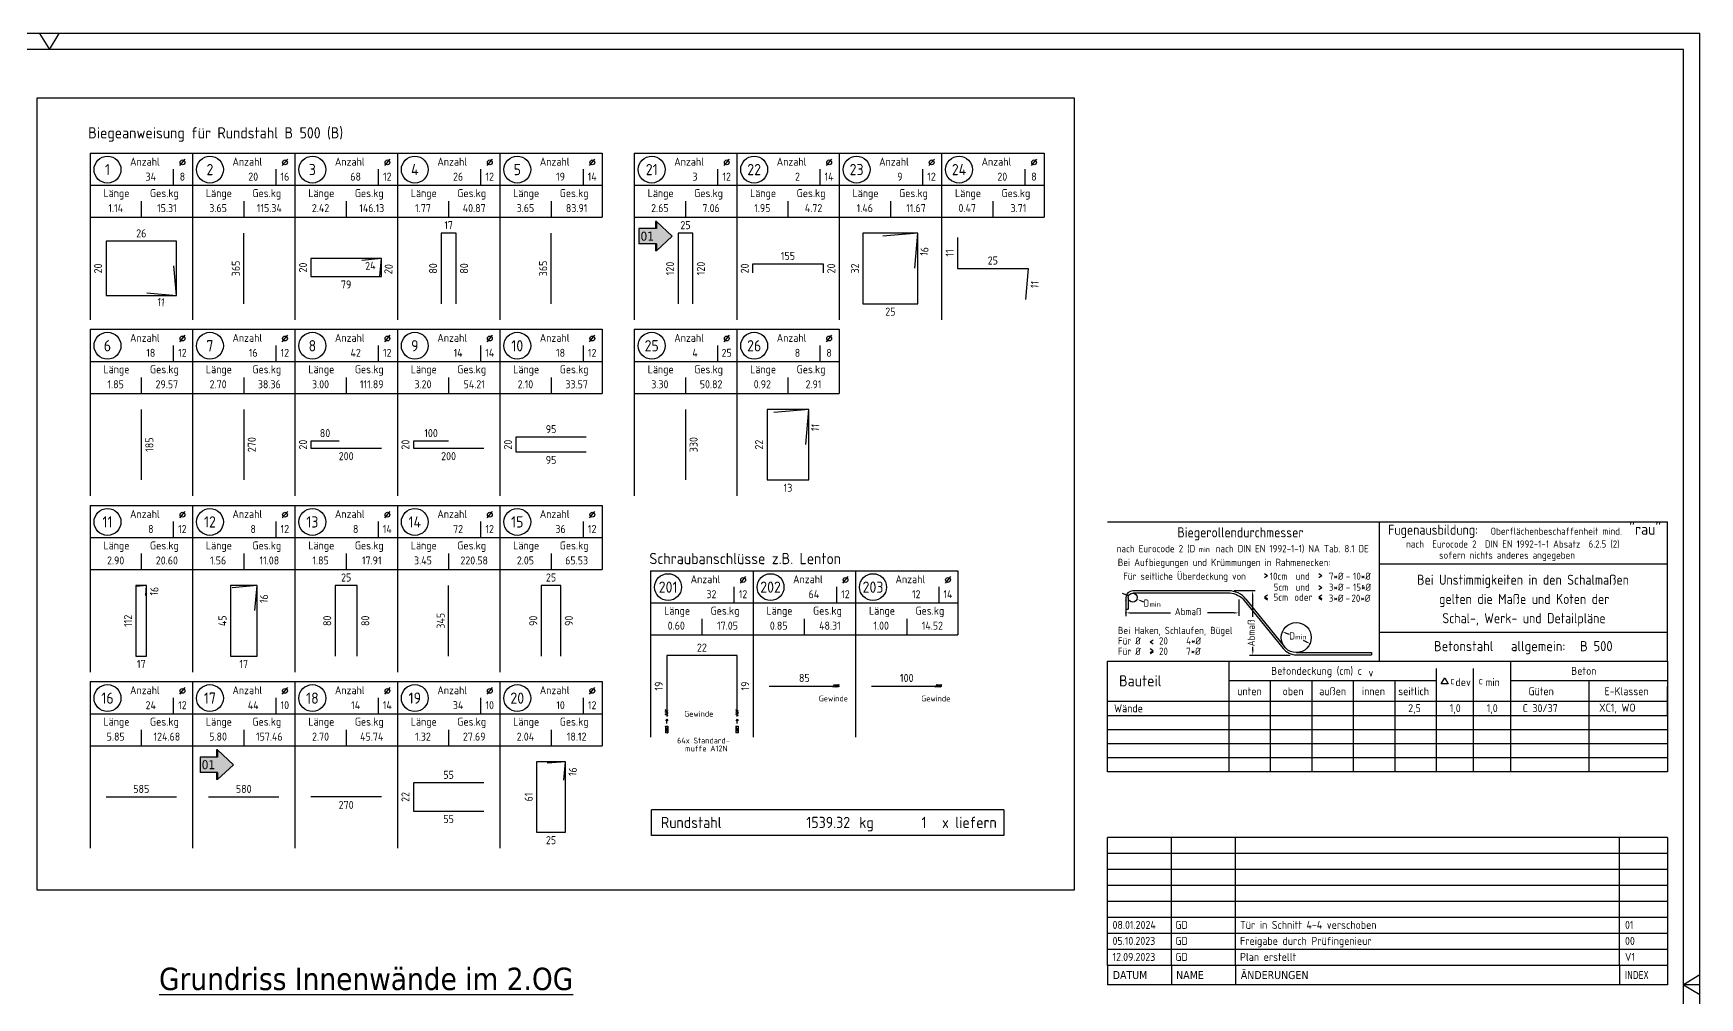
# Model space of a CAD drawing. Extents: x -6.5 to 37.8, y -21.5 to 0.
# Drawn here: x 12.76 to 25.77, y -14.14 to -6.61 of the extents above; entities that cross this region are included whole.
import ezdxf
from ezdxf.enums import TextEntityAlignment as Align

# ---------------------------------------------------------------- set-up
doc = ezdxf.new("R2010")
doc.units = 0
doc.header["$LTSCALE"] = 0.25
doc.linetypes.add('AUSGEZOGEN', pattern=[1000.01, 1000, 0.01])
for name, color, linetype in [('BET-ANS', 7, 'Continuous'), ('grau_hell', 7, 'Continuous'), ('INDEX', 7, 'Continuous'), ('OBJEKT', 7, 'Continuous'), ('RAHMEN', 7, 'Continuous'), ('RND', 7, 'Continuous'), ('RND_BILD', 7, 'Continuous'), ('STAHL', 7, 'Continuous'), ('STEMPEL', 7, 'Continuous'), ('TEXT', 7, 'Continuous')]:
    doc.layers.add(name, color=color, linetype=linetype)
doc.styles.add('helv', font='tahoma.ttf')
doc.styles.add('txt', font='isocp.shx')

# ---------------------------------------------------------------- blocks, each defined once
blk = doc.blocks.new('Plankopf-ER')
at = {"layer": 'RAHMEN', "color": 7, "linetype": 'Continuous'}
for p, q in [((-0.5, 4.6), (-18, 4.6)), ((-18, 4.1), (-18, 4.6)), ((-16, 4.1), (-16, 4.6)), ((-14, 4.1), (-14, 4.6)), ((-2, 4.1), (-2, 4.6)), ((-0.5, 4.6), (-0.5, 4.1)), ((-0.5, 4.1), (-18, 4.1)), ((-18, 3.6), (-18, 4.1)), ((-16, 3.6), (-16, 4.1)), ((-14, 3.6), (-14, 4.1)), ((-2, 3.6), (-2, 4.1)), ((-0.5, 4.1), (-0.5, 3.6)), ((-0.5, 3.6), (-18, 3.6)), ((-18, 3.1), (-18, 3.6)), ((-16, 3.1), (-16, 3.6)), ((-14, 3.1), (-14, 3.6)), ((-2, 3.1), (-2, 3.6)), ((-0.5, 3.6), (-0.5, 3.1)), ((-0.5, 3.1), (-18, 3.1)), ((-18, 2.6), (-18, 3.1)), ((-16, 2.6), (-16, 3.1)), ((-14, 2.6), (-14, 3.1)), ((-2, 2.6), (-2, 3.1)), ((-0.5, 3.1), (-0.5, 2.6)), ((-0.5, 2.6), (-18, 2.6)), ((-18, 2.1), (-18, 2.6)), ((-0.5, 2.1), (-18, 2.1)), ((-18, 1.6), (-18, 2.1)), ((-16, 2.1), (-16, 2.6)), ((-16, 1.6), (-16, 2.1)), ((-14, 2.1), (-14, 2.6)), ((-14, 1.6), (-14, 2.1)), ((-2, 2.1), (-2, 2.6)), ((-2, 1.6), (-2, 2.1)), ((-0.5, 2.6), (-0.5, 2.1)), ((-0.5, 2.1), (-0.5, 1.6)), ((-0.5, 1.6), (-18, 1.6)), ((-18, 1.1), (-18, 1.6)), ((-16, 1.1), (-16, 1.6)), ((-14, 1.1), (-14, 1.6)), ((-2, 1.1), (-2, 1.6)), ((-0.5, 1.6), (-0.5, 1.1)), ((-0.5, 1.1), (-18, 1.1)), ((-18, 0.6), (-18, 1.1)), ((-16, 0.6), (-16, 1.1)), ((-14, 0.6), (-14, 1.1)), ((-2, 0.6), (-2, 1.1)), ((-0.5, 1.1), (-0.5, 0.6)), ((-0.5, 0.6), (-18, 0.6)), ((-18, 0.6), (-18, 0)), ((-16, 0.6), (-16, 0)), ((-14, 0.6), (-14, 0)), ((-2, 0.6), (-2, 0)), ((-0.5, 0.6), (-0.5, 0)), ((-0.5, 0), (-18, 0))]:
    blk.add_line(p, q, dxfattribs=at)
at = {"layer": 'RAHMEN', "color": 7, "linetype": 'Continuous', "style": 'txt'}
for tag, p in [('INDEX-D8', (-17.841, 4.242)), ('INDEX-N8', (-15.876, 4.242)), ('INDEX-X8', (-13.857, 4.242)), ('INDEX8', (-1.833, 4.242)), ('INDEX-D7', (-17.841, 3.742)), ('INDEX-N7', (-15.876, 3.742)), ('INDEX-X7', (-13.857, 3.742)), ('INDEX7', (-1.833, 3.742)), ('INDEX-D6', (-17.841, 3.242)), ('INDEX-N6', (-15.876, 3.242)), ('INDEX-X6', (-13.857, 3.242)), ('INDEX6', (-1.833, 3.242)), ('INDEX-D5', (-17.841, 2.742)), ('INDEX-N5', (-15.876, 2.742)), ('INDEX-X5', (-13.857, 2.742)), ('INDEX5', (-1.833, 2.742)), ('INDEX-D4', (-17.841, 2.242)), ('INDEX-N4', (-15.876, 2.242)), ('INDEX-X4', (-13.857, 2.242)), ('INDEX4', (-1.833, 2.242)), ('INDEX-D3', (-17.841, 1.742)), ('INDEX-N3', (-15.876, 1.742)), ('INDEX-X3', (-13.857, 1.742)), ('INDEX3', (-1.833, 1.742)), ('INDEX-D2', (-17.841, 1.242)), ('INDEX-N2', (-15.876, 1.242)), ('INDEX-X2', (-13.857, 1.242)), ('INDEX2', (-1.833, 1.242)), ('INDEX-D1', (-17.841, 0.742)), ('INDEX-N1', (-15.876, 0.742)), ('INDEX-X1', (-13.857, 0.742)), ('INDEX1', (-1.833, 0.742))]:
    blk.add_attdef(tag, p, '', height=0.25, dxfattribs=at)
at = {"layer": 'STEMPEL', "color": 7, "linetype": 'Continuous', "style": 'helv'}
for s, p in [('DATUM', (-17.833, 0.176)), ('NAME', (-15.853, 0.176)), ('ÄNDERUNGEN', (-13.833, 0.176))]:
    blk.add_text(s, height=0.25, dxfattribs=at).set_placement(p)
at = {"layer": 'STEMPEL', "color": 7, "linetype": 'Continuous', "style": 'helv', "width": 0.8}
blk.add_text('INDEX', height=0.25, dxfattribs=at).set_placement((-1.833, 0.176))
blk = doc.blocks.new('Muffe%%C28')
at = {"layer": 'STAHL', "color": 102, "linetype": 'AUSGEZOGEN'}
for p, q in [((-0.01, 0.117), (-0.011, 0.116)), ((-0.011, 0.116), (-0.011, 0.017)), ((-0.011, 0.017), (-0.01, 0.016)), ((0.025, 0.117), (-0.01, 0.117)), ((-0.01, 0.016), (0.025, 0.016)), ((-0.007, 0.116), (-0.008, 0.117)), ((-0.007, 0.017), (-0.008, 0.016)), ((-0.007, 0.116), (-0.002, 0.072)), ((-0.007, 0.017), (-0.002, 0.061)), ((0.018, 0.07), (-0.003, 0.07)), ((-0.003, 0.063), (0.018, 0.063)), ((-0.002, 0.072), (-0.002, 0.066)), ((-0.002, 0.061), (-0.002, 0.066)), ((0.022, 0.116), (0.017, 0.072)), ((0.017, 0.072), (0.017, 0.066)), ((0.017, 0.061), (0.017, 0.066)), ((0.022, 0.017), (0.017, 0.061)), ((0.022, 0.116), (0.023, 0.117)), ((0.022, 0.017), (0.023, 0.016)), ((0.026, 0.116), (0.025, 0.117)), ((0.025, 0.016), (0.026, 0.017)), ((0.026, 0.116), (0.026, 0.017))]:
    blk.add_line(p, q, dxfattribs=at)
at = {"layer": 'TEXT', "color": 102, "linetype": 'AUSGEZOGEN'}
for p, q in [((-0.002, 0.074), (0.017, 0.074)), ((-0.002, 0.059), (0.017, 0.059))]:
    blk.add_line(p, q, dxfattribs=at)
blk = doc.blocks.new('RND_LIS2')
at = {"layer": 'RND', "color": 3, "linetype": 'Continuous'}
for p, q in [((0, 0), (0, -5.2)), ((0, 0), (3.2, 0)), ((3.2, 0), (3.2, -2)), ((2.6, -0.503), (2.6, -1)), ((0, -1), (3.2, -1)), ((1.6, -1.503), (1.6, -2)), ((0, -2), (3.2, -2))]:
    blk.add_line(p, q, dxfattribs=at)
at = {"layer": 'RND', "color": 7, "linetype": 'Continuous'}
blk.add_line((2.805, -0.39), (2.973, -0.186), dxfattribs=at)
at = {"layer": 'RND', "color": 1, "linetype": 'Continuous'}
blk.add_circle((0.545, -0.513), 0.42, dxfattribs=at)
at = {"layer": 'RND', "color": 7, "linetype": 'Continuous'}
blk.add_circle((2.889, -0.288), 0.075, dxfattribs=at)
at = {"layer": 'RND', "color": 7, "linetype": 'Continuous', "style": 'txt'}
for s, p in [('Anzahl', (1.249, -0.391)), ('Länge', (0.42, -1.373)), ('Ges.kg', (1.872, -1.373))]:
    blk.add_text(s, height=0.25, dxfattribs=at).set_placement(p)
at = {"layer": 'RND', "color": 1, "linetype": 'Continuous', "style": 'txt'}
blk.add_attdef('POS1', text='', height=0.35, dxfattribs=at).set_placement((0.545, -0.513), align=Align.MIDDLE)
at = {"layer": 'RND', "color": 7, "linetype": 'Continuous', "style": 'txt'}
for tag, p in [('STK1', (1.897, -0.859)), ('DS1', (2.885, -0.859)), ('LANG1', (0.8, -1.841)), ('GEW', (2.4, -1.841))]:
    blk.add_attdef(tag, text='', height=0.25, dxfattribs=at).set_placement(p, align=Align.CENTER)
blk = doc.blocks.new('A1-19-0')
at = {"layer": 'RAHMEN'}
for p, q in [((103.1, 59.4), (0, 59.4)), ((103.1, 0), (103.1, 59.4))]:
    blk.add_line(p, q, dxfattribs=at)
at = {"layer": 'RAHMEN', "color": 7, "linetype": 'Continuous'}
for p, q in [((51.24, 59.4), (51.55, 58.9)), ((51.55, 58.9), (51.86, 59.4)), ((103.1, 30.01), (102.6, 29.7)), ((102.6, 29.7), (103.1, 29.39))]:
    blk.add_line(p, q, dxfattribs=at)
at = {"layer": 'RAHMEN', "color": 5}
for p, q in [((102.6, 58.9), (2, 58.9)), ((102.6, 0.5), (102.6, 58.9))]:
    blk.add_line(p, q, dxfattribs=at)
blk = doc.blocks.new('RND_SUM')
at = {"layer": 'RND', "color": 5, "linetype": 'Continuous'}
for p, q in [((0, 0), (0, 0.8)), ((11, 0.8), (0, 0.8)), ((11, 0.8), (11, 0)), ((11, 0), (0, 0))]:
    blk.add_line(p, q, dxfattribs=at)
at = {"layer": 'RND', "color": 1, "linetype": 'Continuous', "style": 'txt'}
for s, p in [('Rundstahl', (0.292, 0.235)), ('kg', (6.483, 0.235))]:
    blk.add_text(s, height=0.35, dxfattribs=at).set_placement(p)
blk.add_text('x liefern', height=0.35, dxfattribs=at).set_placement((10.784, 0.235), align=Align.RIGHT)
for tag, p in [('RND-S', (6.203, 0.235)), ('RND-Z', (8.59, 0.235))]:
    blk.add_attdef(tag, text='', height=0.35, dxfattribs=at).set_placement(p, align=Align.RIGHT)
blk = doc.blocks.new('hin_ind5')
at = {"layer": 'grau_hell', "linetype": 'AUSGEZOGEN'}
h = blk.add_hatch(color=9, dxfattribs=at)
h.dxf.hatch_style = 2
h.paths.add_polyline_path([(0, 0), (0.619, -0.577), (0.619, -0.3), (1.306, -0.3), (1.306, 0.3), (0.619, 0.3), (0.619, 0.577)])
h.paths.add_polyline_path([(0.34, -0.274), (1.311, -0.274), (1.311, 0.274), (0.34, 0.274)], flags=9)
at = {"layer": 'OBJEKT', "linetype": 'AUSGEZOGEN'}
for points in [[(0.619, 0.3), (0.66, 0.3), (0.66, 0.577), (0.619, 0.577)], [(0.619, -0.577), (0.66, -0.577), (0.66, -0.3), (0.619, -0.3)]]:
    blk.add_hatch(color=1, dxfattribs=at).paths.add_polyline_path(points)
at = {"layer": 'OBJEKT', "color": 1, "linetype": 'AUSGEZOGEN'}
for p, q in [((0, 0), (0.619, 0.577)), ((0, 0), (0.619, -0.577)), ((0.619, 0.577), (0.619, 0.3)), ((0.619, 0.577), (0.66, 0.577)), ((0.619, 0.3), (1.306, 0.3)), ((0.66, 0.577), (0.66, 0.3)), ((1.306, 0.3), (1.306, -0.3)), ((0.619, -0.3), (0.619, -0.577)), ((0.619, -0.3), (1.306, -0.3)), ((0.66, -0.3), (0.66, -0.577))]:
    blk.add_line(p, q, dxfattribs=at)
at = {"layer": 'OBJEKT', "color": 7, "linetype": 'AUSGEZOGEN'}
blk.add_line((0.619, -0.577), (0.66, -0.577), dxfattribs=at)
at = {"layer": 'INDEX', "color": 1, "linetype": 'Continuous', "style": 'helv'}
blk.add_attdef('INDEX', text='', height=0.35, rotation=360, dxfattribs=at).set_placement((1.259, 0), align=Align.MIDDLE_RIGHT)

msp = doc.modelspace()

# ---------------------------------------------------------------- linework, layer by layer
at = {"layer": 'RAHMEN', "color": 5, "linetype": 'Continuous'}
for p, q in [((21.15, -10.423), (25.525, -10.423)), ((23.275, -11.512), (23.275, -10.423)), ((25.525, -11.512), (25.525, -10.423)), ((25.525, -11.939), (25.525, -11.708))]:
    msp.add_line(p, q, dxfattribs=at)
at = {"layer": 'RAHMEN', "color": 7, "linetype": 'AUSGEZOGEN'}
for p, q in [((23.275, -10.752), (25.525, -10.752)), ((22.399, -10.844), (22.377, -10.829)), ((22.399, -10.844), (22.377, -10.86)), ((22.824, -10.844), (22.802, -10.829)), ((22.824, -10.844), (22.802, -10.86)), ((22.824, -10.939), (22.802, -10.924)), ((22.377, -11.008), (22.399, -10.993)), ((22.377, -11.008), (22.399, -11.023)), ((22.377, -11.018), (22.399, -11.033)), ((22.824, -10.939), (22.802, -10.954)), ((22.802, -11.008), (22.824, -10.993)), ((22.802, -11.008), (22.824, -11.023)), ((22.802, -11.018), (22.824, -11.033)), ((23.275, -11.284), (25.525, -11.284)), ((21.485, -11.36), (21.507, -11.344)), ((21.485, -11.36), (21.507, -11.375)), ((21.507, -11.43), (21.485, -11.415)), ((21.507, -11.43), (21.485, -11.445)), ((21.507, -11.44), (21.485, -11.455)), ((21.15, -11.824), (25.525, -11.824)), ((21.15, -11.934), (25.525, -11.934)), ((21.15, -12.044), (25.525, -12.044)), ((21.15, -12.154), (25.525, -12.154)), ((21.15, -12.264), (25.525, -12.264))]:
    msp.add_line(p, q, dxfattribs=at)
at = {"layer": 'RAHMEN', "color": 7, "linetype": 'Continuous'}
for p, q in [((21.315, -11.002), (21.268, -10.984)), ((21.295, -11.015), (21.295, -11.104)), ((21.312, -11.015), (21.312, -11.104)), ((22.096, -10.962), (21.348, -10.962)), ((22.089, -10.98), (21.348, -10.98)), ((21.408, -11.038), (21.431, -11.047)), ((22.141, -10.96), (22.304, -10.96)), ((22.175, -11.03), (22.175, -11.157)), ((22.207, -11.024), (22.522, -11.412)), ((22.231, -11.026), (22.534, -11.399)), ((22.283, -10.994), (22.283, -11.164)), ((21.295, -11.104), (21.312, -11.104)), ((21.295, -11.109), (21.295, -11.16)), ((21.328, -11.134), (21.643, -11.134)), ((22.141, -11.134), (21.932, -11.134)), ((22.571, -11.303), (22.549, -11.294)), ((22.285, -11.429), (22.285, -11.4)), ((22.627, -11.444), (23.211, -11.444)), ((22.702, -11.36), (22.681, -11.351)), ((23.211, -11.444), (23.211, -11.462)), ((22.1, -12.361), (22.1, -11.512)), ((22.26, -11.463), (22.577, -11.463)), ((22.627, -11.462), (23.211, -11.462)), ((23.72, -12.374), (23.72, -11.567)), ((24.01, -12.374), (24.01, -11.567)), ((24.299, -12.374), (24.299, -11.512)), ((22.424, -12.374), (22.424, -11.663)), ((22.748, -12.374), (22.748, -11.663)), ((23.072, -12.374), (23.072, -11.663)), ((23.396, -12.374), (23.396, -11.663)), ((24.912, -12.374), (24.912, -11.663)), ((22.1, -12.374), (22.1, -11.824)), ((23.72, -12.374), (23.72, -11.824)), ((25.775, -14.036), (25.65, -14.036))]:
    msp.add_line(p, q, dxfattribs=at)
at = {"layer": 'RAHMEN', "color": 1, "linetype": 'Continuous'}
for p, q in [((22.1, -11.663), (23.72, -11.663)), ((24.299, -11.663), (25.525, -11.663))]:
    msp.add_line(p, q, dxfattribs=at)
at = {"layer": 'RAHMEN', "color": 5, "linetype": 'AUSGEZOGEN'}
msp.add_lwpolyline([(21.15, -11.512), (25.525, -11.512), (25.525, -12.374), (21.15, -12.374)], close=True, dxfattribs=at)
at = {"layer": 'RAHMEN', "color": 1, "linetype": 'Continuous'}
msp.add_lwpolyline([(23.784, -11.641), (23.812, -11.688), (23.757, -11.688)], close=True, dxfattribs=at)
at = {"layer": 'RAHMEN', "color": 7, "linetype": 'Continuous'}
for centre, radius in [((21.348, -11.015), 0.0354), ((22.625, -11.327), 0.117)]:
    msp.add_circle(centre, radius, dxfattribs=at)
for centre, radius, start, end in [((21.348, -11.015), 0.0531, 90, 180), ((22.089, -11.157), 0.177, 48.4107, 90), ((22.096, -11.137), 0.175, 39.0956, 90), ((22.627, -11.327), 0.135, 219.0956, 270)]:
    msp.add_arc(centre, radius, start, end, dxfattribs=at)
for p in [(23.144, -10.922), (21.295, -11.036), (21.295, -11.134), (22.518, -11.281), (22.733, -11.373)]:
    msp.add_point(p, dxfattribs=at)
for points in [[(21.289, -10.997), (21.292, -10.989), (21.315, -11.002)], [(21.406, -11.042), (21.409, -11.034), (21.383, -11.029)], [(22.289, -10.994), (22.278, -10.994), (22.283, -10.96)], [(21.328, -11.14), (21.328, -11.129), (21.295, -11.134)], [(22.141, -11.14), (22.141, -11.129), (22.175, -11.134)], [(22.546, -11.299), (22.551, -11.289), (22.518, -11.281)], [(22.291, -11.429), (22.28, -11.429), (22.285, -11.463)], [(22.699, -11.365), (22.704, -11.355), (22.733, -11.373)]]:
    msp.add_solid(points, dxfattribs=at)
at = {"layer": 'RND_BILD', "color": 1, "linetype": 'AUSGEZOGEN'}
for points in [[(14.405, -8.721), (14.405, -8.171)], [(16.064, -8.721), (16.064, -8.171), (15.947, -8.171), (15.947, -8.721)], [(16.805, -8.721), (16.805, -8.171)], [(17.912, -8.721), (17.912, -8.171), (17.798, -8.171), (17.798, -8.721)], [(19.646, -8.445), (19.67, -8.171), (19.24, -8.171), (19.24, -8.721), (19.67, -8.721), (19.67, -8.171), (19.396, -8.195)], [(13.648, -8.637), (13.88, -8.657), (13.88, -8.234), (13.33, -8.234), (13.33, -8.657), (13.88, -8.657), (13.86, -8.425)], [(19.98, -8.204), (19.98, -8.446), (20.53, -8.446), (20.509, -8.687)], [(15.468, -8.508), (15.48, -8.369), (14.93, -8.369), (14.93, -8.508), (15.48, -8.508), (15.48, -8.369), (15.328, -8.383)], [(18.38, -8.481), (18.38, -8.41), (18.93, -8.41), (18.93, -8.481)], [(13.605, -9.546), (13.605, -10.096)], [(14.405, -9.546), (14.405, -10.096)], [(17.855, -9.546), (17.855, -10.096)], [(18.794, -9.82), (18.818, -9.546), (18.493, -9.546), (18.493, -10.096), (18.818, -10.096), (18.818, -9.546), (18.544, -9.57)], [(15.15, -9.793), (14.93, -9.793), (14.93, -9.848), (15.48, -9.848)], [(16.005, -9.793), (15.73, -9.793), (15.73, -9.848), (16.28, -9.848)], [(17.08, -9.763), (16.53, -9.763), (16.53, -9.878), (17.08, -9.878)], [(13.64, -10.999), (13.647, -10.921), (13.563, -10.921), (13.563, -11.471), (13.647, -11.471), (13.647, -10.921), (13.569, -10.927)], [(14.492, -11.115), (14.509, -10.921), (14.301, -10.921), (14.301, -11.471), (14.509, -11.471), (14.509, -10.921), (14.314, -10.938)], [(15.291, -11.471), (15.291, -10.921), (15.119, -10.921), (15.119, -11.471)], [(16.005, -11.471), (16.005, -10.921)], [(16.882, -11.471), (16.882, -10.921), (16.729, -10.921), (16.729, -11.471)], [(18.258, -11.942), (18.258, -11.467), (17.708, -11.467), (17.708, -11.942)], [(18.508, -11.705), (19.058, -11.705)], [(19.308, -11.705), (19.858, -11.705)], [(16.905, -12.439), (16.918, -12.296), (16.692, -12.296), (16.692, -12.846), (16.918, -12.846), (16.918, -12.296), (16.774, -12.308)], [(16.28, -12.461), (15.73, -12.461), (15.73, -12.681), (16.28, -12.681)], [(13.33, -12.571), (13.88, -12.571)], [(14.13, -12.571), (14.68, -12.571)], [(15.48, -12.571), (14.93, -12.571)]]:
    msp.add_lwpolyline(points, dxfattribs=at)
at = {"layer": 'TEXT', "color": 102, "linetype": 'AUSGEZOGEN'}
for p, q in [((19.017, -11.693), (19.006, -11.716)), ((19.029, -11.693), (19.018, -11.716)), ((19.041, -11.693), (19.03, -11.716)), ((19.053, -11.693), (19.042, -11.716)), ((19.817, -11.693), (19.806, -11.716)), ((19.829, -11.693), (19.818, -11.716)), ((19.841, -11.693), (19.83, -11.716)), ((19.853, -11.693), (19.842, -11.716)), ((17.719, -11.901), (17.697, -11.89)), ((17.719, -11.913), (17.697, -11.902)), ((17.719, -11.925), (17.697, -11.914)), ((17.719, -11.937), (17.697, -11.926)), ((17.708, -11.964), (17.699, -11.976)), ((17.708, -11.964), (17.717, -11.976)), ((17.708, -11.997), (17.708, -11.964)), ((18.269, -11.901), (18.247, -11.89)), ((18.269, -11.913), (18.247, -11.902)), ((18.269, -11.925), (18.247, -11.914)), ((18.269, -11.937), (18.247, -11.926)), ((18.258, -11.964), (18.249, -11.976)), ((18.258, -11.964), (18.267, -11.976)), ((18.258, -11.997), (18.258, -11.964))]:
    msp.add_line(p, q, dxfattribs=at)
at = {"layer": 'TEXT', "color": 1, "linetype": 'AUSGEZOGEN'}
msp.add_lwpolyline([(12.79, -13.296), (20.894, -13.296), (20.894, -7.117), (12.79, -7.117)], close=True, dxfattribs=at)

# ---------------------------------------------------------------- block references
at = {"layer": 'BET-ANS', "xscale": 0.25, "yscale": 0.25, "zscale": 0.25}
msp.add_blockref('Plankopf-ER', (25.65, -14.036), dxfattribs=at).add_auto_attribs({'INDEX1': 'V1', 'INDEX-N1': 'GD', 'INDEX-D1': '12.09.2023', 'INDEX-X1': 'Plan erstellt', 'INDEX2': '00', 'INDEX-N2': 'GD', 'INDEX-D2': '05.10.2023', 'INDEX-X2': 'Freigabe durch Prüfingenieur', 'INDEX3': '01', 'INDEX-N3': 'GD', 'INDEX-D3': '08.01.2024', 'INDEX-X3': 'Tür in Schnitt 4-4 verschoben'})
at = {"layer": 'OBJEKT', "color": 7, "linetype": 'AUSGEZOGEN', "xscale": -0.5, "yscale": 0.5, "zscale": 0.5}
for p in [(17.712, -12.078), (18.262, -12.078)]:
    msp.add_blockref('Muffe%%C28', p, dxfattribs=at)
at = {"layer": 'RAHMEN', "color": 7, "linetype": 'AUSGEZOGEN', "xscale": 0.25, "yscale": 0.25, "zscale": 0.25}
msp.add_blockref('A1-19-0', (0, -21.461), dxfattribs=at)
at = {"layer": 'RND', "color": 102, "linetype": 'AUSGEZOGEN'}
ref = msp.add_blockref('hin_ind5', (17.752, -8.194), dxfattribs=dict(at, xscale=-0.2, yscale=0.2, zscale=0.2))
ref.add_attrib('INDEX', '01', dxfattribs={"layer": 'INDEX', "color": 1, "linetype": 'Continuous', "height": 0.07, "style": 'helv'}).set_placement((17.609, -8.194), align=Align.MIDDLE_RIGHT)
ref = msp.add_blockref('hin_ind5', (14.325, -12.319), dxfattribs=dict(at, xscale=-0.2, yscale=0.2, zscale=0.2))
ref.add_attrib('INDEX', '01', dxfattribs={"layer": 'INDEX', "color": 1, "linetype": 'Continuous', "height": 0.07, "style": 'helv'}).set_placement((14.182, -12.319), align=Align.MIDDLE_RIGHT)
at = {"layer": 'RND_BILD', "color": 6, "linetype": 'AUSGEZOGEN', "xscale": 0.25, "yscale": 0.25, "zscale": 0.25}
for p, values in [((13.205, -7.546), {'POS1': '1', 'STK1': '34', 'DS1': '8', 'LANG1': '1.14', 'GEW': '15.31'}), ((17.455, -7.546), {'POS1': '21', 'STK1': '3', 'DS1': '12', 'LANG1': '2.65', 'GEW': '7.06'})]:
    msp.add_blockref('RND_LIS2', p, dxfattribs=at).add_auto_attribs(values)
at = {"layer": 'RND_BILD', "color": 7, "linetype": 'AUSGEZOGEN', "xscale": 0.25, "yscale": 0.25, "zscale": 0.25}
for name, p, values in [('RND_LIS2', (14.005, -7.546), {'POS1': '2', 'STK1': '20', 'DS1': '16', 'LANG1': '3.65', 'GEW': '115.34'}), ('RND_LIS2', (14.805, -7.546), {'POS1': '3', 'STK1': '68', 'DS1': '12', 'LANG1': '2.42', 'GEW': '146.13'}), ('RND_LIS2', (15.605, -7.546), {'POS1': '4', 'STK1': '26', 'DS1': '12', 'LANG1': '1.77', 'GEW': '40.87'}), ('RND_LIS2', (16.405, -7.546), {'POS1': '5', 'STK1': '19', 'DS1': '14', 'LANG1': '3.65', 'GEW': '83.91'}), ('RND_LIS2', (18.255, -7.546), {'POS1': '22', 'STK1': '2', 'DS1': '14', 'LANG1': '1.95', 'GEW': '4.72'}), ('RND_LIS2', (19.055, -7.546), {'POS1': '23', 'STK1': '9', 'DS1': '12', 'LANG1': '1.46', 'GEW': '11.67'}), ('RND_LIS2', (19.855, -7.546), {'POS1': '24', 'STK1': '20', 'DS1': '8', 'LANG1': '0.47', 'GEW': '3.71'}), ('RND_LIS2', (13.205, -8.921), {'POS1': '6', 'STK1': '18', 'DS1': '12', 'LANG1': '1.85', 'GEW': '29.57'}), ('RND_LIS2', (14.005, -8.921), {'POS1': '7', 'STK1': '16', 'DS1': '12', 'LANG1': '2.70', 'GEW': '38.36'}), ('RND_LIS2', (14.805, -8.921), {'POS1': '8', 'STK1': '42', 'DS1': '12', 'LANG1': '3.00', 'GEW': '111.89'}), ('RND_LIS2', (15.605, -8.921), {'POS1': '9', 'STK1': '14', 'DS1': '14', 'LANG1': '3.20', 'GEW': '54.21'}), ('RND_LIS2', (16.405, -8.921), {'POS1': '10', 'STK1': '18', 'DS1': '12', 'LANG1': '2.10', 'GEW': '33.57'}), ('RND_LIS2', (17.455, -8.921), {'POS1': '25', 'STK1': '4', 'DS1': '25', 'LANG1': '3.30', 'GEW': '50.82'}), ('RND_LIS2', (18.255, -8.921), {'POS1': '26', 'STK1': '8', 'DS1': '8', 'LANG1': '0.92', 'GEW': '2.91'}), ('RND_LIS2', (13.205, -10.296), {'POS1': '11', 'STK1': '8', 'DS1': '12', 'LANG1': '2.90', 'GEW': '20.60'}), ('RND_LIS2', (14.005, -10.296), {'POS1': '12', 'STK1': '8', 'DS1': '12', 'LANG1': '1.56', 'GEW': '11.08'}), ('RND_LIS2', (14.805, -10.296), {'POS1': '13', 'STK1': '8', 'DS1': '14', 'LANG1': '1.85', 'GEW': '17.91'}), ('RND_LIS2', (15.605, -10.296), {'POS1': '14', 'STK1': '72', 'DS1': '12', 'LANG1': '3.45', 'GEW': '220.58'}), ('RND_LIS2', (16.405, -10.296), {'POS1': '15', 'STK1': '36', 'DS1': '12', 'LANG1': '2.05', 'GEW': '65.53'}), ('RND_LIS2', (17.583, -10.805), {'POS1': '201', 'STK1': '32', 'DS1': '12', 'LANG1': '0.60', 'GEW': '17.05'}), ('RND_LIS2', (18.383, -10.805), {'POS1': '202', 'STK1': '64', 'DS1': '12', 'LANG1': '0.85', 'GEW': '48.31'}), ('RND_LIS2', (19.183, -10.805), {'POS1': '203', 'STK1': '12', 'DS1': '14', 'LANG1': '1.00', 'GEW': '14.52'}), ('RND_LIS2', (13.205, -11.671), {'POS1': '16', 'STK1': '24', 'DS1': '12', 'LANG1': '5.85', 'GEW': '124.68'}), ('RND_LIS2', (14.005, -11.671), {'POS1': '17', 'STK1': '44', 'DS1': '10', 'LANG1': '5.80', 'GEW': '157.46'}), ('RND_LIS2', (14.805, -11.671), {'POS1': '18', 'STK1': '14', 'DS1': '14', 'LANG1': '2.70', 'GEW': '45.74'}), ('RND_LIS2', (15.605, -11.671), {'POS1': '19', 'STK1': '34', 'DS1': '10', 'LANG1': '1.32', 'GEW': '27.69'}), ('RND_LIS2', (16.405, -11.671), {'POS1': '20', 'STK1': '10', 'DS1': '12', 'LANG1': '2.04', 'GEW': '18.12'}), ('RND_SUM', (17.59, -12.872), {'RND-S': '1539.32', 'RND-Z': '1'})]:
    msp.add_blockref(name, p, dxfattribs=at).add_auto_attribs(values)

# ---------------------------------------------------------------- texts
at = {"layer": 'RAHMEN', "color": 1, "linetype": 'Continuous', "style": 'txt', "width": 0.95}
for s, p in [('Biegerollendurchmesser', (22.189, -10.545)), ('Fugenausbildung:', (23.693, -10.525)), ('Bei Unstimmigkeiten in den Schalmaßen', (24.396, -10.915)), ('gelten die Maße und Koten der', (24.405, -11.065)), ('Schal-, Werk- und Detailpläne', (24.403, -11.215))]:
    msp.add_text(s, height=0.07875, dxfattribs=at).set_placement(p, align=Align.CENTER)
at = {"layer": 'RAHMEN', "color": 7, "linetype": 'Continuous', "style": 'txt'}
for s, height, p in [('Oberflächenbeschaffenheit mind.', 0.05625, (24.142, -10.525)), ('nach  Eurocode 2  DIN EN 1992-1-1 Absatz  6.2.5 (2)', 0.05625, (23.483, -10.625)), ('sofern nichts anderes angegeben', 0.05625, (23.74, -10.712)), ('Bei Aufbiegungen und Krümmungen in Rahmenecken:', 0.05625, (21.231, -10.768)), ('10cm', 0.0563, (22.418, -10.876)), ('5cm', 0.0563, (22.448, -10.962)), ('und', 0.0563, (22.62, -10.876)), ('und', 0.0563, (22.62, -10.962)), ('3*%%C', 0.0563, (22.88, -10.962)), ('7*%%C', 0.0563, (22.88, -10.876)), ('-', 0.0563, (23.011, -10.876)), ('10*%%C', 0.0563, (23.069, -10.876)), ('15*%%C', 0.0563, (23.069, -10.962)), ('D', 0.0563, (21.432, -11.086)), ('5cm', 0.0563, (22.447, -11.04)), ('oder', 0.0563, (22.61, -11.04)), ('3*%%C', 0.0563, (22.879, -11.048)), ('-', 0.0563, (23.01, -11.048)), ('-', 0.0563, (23.011, -10.962)), ('20*%%C', 0.0563, (23.056, -11.048)), ('Abmaß', 0.0563, (21.676, -11.152)), ('Bei Haken, Schlaufen, Bügel', 0.05625, (21.232, -11.299)), ('D', 0.0563, (22.571, -11.342)), ('Für %%C', 0.0563, (21.232, -11.381)), ('Für %%C', 0.0563, (21.232, -11.462)), ('20', 0.0563, (21.553, -11.381)), ('20', 0.0563, (21.553, -11.462)), ('4*%%C', 0.0563, (21.765, -11.381)), ('7*%%C', 0.0563, (21.765, -11.462))]:
    msp.add_text(s, height=height, dxfattribs=at).set_placement(p)
msp.add_text('nach Eurocode 2 (D     nach DIN EN 1992-1-1) NA Tab. 8.1 DE', height=0.05625, dxfattribs=at).set_placement((22.207, -10.661), align=Align.CENTER)
msp.add_text('Für seitliche Überdeckung von', height=0.05625, dxfattribs=at).set_placement((22.231, -10.876), align=Align.RIGHT)
msp.add_text('Abmaß', height=0.0563, rotation=90, dxfattribs=at).set_placement((22.301, -11.395))
at = {"layer": 'RAHMEN', "color": 1, "linetype": 'Continuous', "style": 'txt'}
for s, height, p in [('Betonstahl', 0.0788, (23.7, -11.433)), ('allgemein:', 0.0788, (24.302, -11.433)), ('B 500 ', 0.0788, (24.841, -11.433)), ('Betondeckung (cm) c', 0.0625, (22.428, -11.618)), ('Beton', 0.0625, (24.771, -11.618)), ('Bauteil', 0.0875, (21.241, -11.708)), ('v', 0.0625, (23.189, -11.632)), ('c', 0.0625, (23.827, -11.693)), ('dev', 0.0625, (23.868, -11.706)), ('c', 0.0625, (24.048, -11.693)), ('min', 0.0625, (24.103, -11.706))]:
    msp.add_text(s, height=height, dxfattribs=at).set_placement(p)
at = {"layer": 'RND_BILD', "color": 7, "linetype": 'AUSGEZOGEN', "style": 'txt'}
for s, p in [('26', (13.605, -8.172)), ('17', (16.005, -8.108)), ('25', (17.855, -8.108)), ('155', (18.655, -8.348)), ('25', (20.255, -8.384)), ('79', (15.205, -8.571)), ('25', (19.455, -8.783)), ('80', (15.04, -9.731)), ('100', (15.868, -9.731)), ('95', (16.805, -9.7)), ('200', (15.205, -9.911)), ('200', (16.005, -9.911)), ('95', (16.805, -9.941)), ('13', (18.655, -10.158)), ('25', (15.205, -10.858)), ('25', (16.805, -10.858)), ('22', (17.983, -11.405)), ('17', (13.605, -11.533)), ('17', (14.405, -11.533)), ('85', (18.783, -11.642)), ('100', (19.583, -11.642)), ('585', (13.605, -12.508)), ('580', (14.405, -12.508)), ('55', (16.005, -12.398)), ('270', (15.205, -12.633)), ('55', (16.005, -12.743)), ('25', (16.805, -12.908))]:
    msp.add_text(s, height=0.063, dxfattribs=at).set_placement(p, align=Align.MIDDLE)
for s, rotation, p in [('16', 84.9999, (19.72, -8.313)), ('11', 90, (19.918, -8.325)), ('20', 90, (13.268, -8.446)), ('365', 90, (14.343, -8.446)), ('20', 90, (14.868, -8.439)), ('24', 5.0001, (15.394, -8.425)), ('20', 84.9999, (15.536, -8.451)), ('80', 90, (15.884, -8.446)), ('80', 90, (16.126, -8.446)), ('365', 90, (16.743, -8.446)), ('120', 90, (17.735, -8.446)), ('120', 90, (17.975, -8.446)), ('20', 90, (18.318, -8.446)), ('20', 90, (18.993, -8.446)), ('32', 90, (19.178, -8.446)), ('11', 85, (20.582, -8.572)), ('11', 354.9999, (13.759, -8.709)), ('11', 84.9999, (18.868, -9.688)), ('185', 90, (13.668, -9.821)), ('270', 90, (14.468, -9.821)), ('20', 90, (14.868, -9.821)), ('20', 90, (15.668, -9.821)), ('20', 90, (16.468, -9.821)), ('330', 90, (17.918, -9.821)), ('22', 90, (18.43, -9.821)), ('16', 84.9999, (13.706, -10.965)), ('16', 84.9999, (14.563, -11.023)), ('112', 90, (13.501, -11.196)), ('45', 90, (14.239, -11.196)), ('80', 90, (15.057, -11.196)), ('80', 90, (15.354, -11.196)), ('345', 90, (15.943, -11.196)), ('90', 90, (16.666, -11.196)), ('90', 90, (16.944, -11.196)), ('19', 90, (17.646, -11.705)), ('19', 90, (18.321, -11.705)), ('16', 84.9999, (16.974, -12.373)), ('22', 90, (15.668, -12.571)), ('61', 90, (16.63, -12.571))]:
    msp.add_text(s, height=0.063, rotation=rotation, dxfattribs=at).set_placement(p, align=Align.MIDDLE)
at = {"layer": 'TEXT', "color": 1, "linetype": 'AUSGEZOGEN', "style": 'txt'}
for s, p in [('Biegeanweisung für Rundstahl B 500 (B)', (13.191, -7.431)), ('Schraubanschlüsse z.B. Lenton', (17.573, -10.754))]:
    msp.add_text(s, height=0.0875, dxfattribs=at).set_placement(p)
at = {"layer": 'TEXT', "color": 1, "style": 'txt'}
msp.add_text('"rau"', height=0.0875, dxfattribs=at).set_placement((25.225, -10.525))
at = {"layer": 'TEXT', "color": 7, "linetype": 'AUSGEZOGEN', "style": 'txt'}
for s, height, p in [('min', 0.0401, (21.862, -10.659)), ('min', 0.0401, (21.478, -11.087)), ('min', 0.0401, (22.616, -11.342)), ('unten', 0.0625, (22.164, -11.777)), ('oben', 0.0625, (22.518, -11.777)), ('außen', 0.0625, (22.804, -11.777)), ('innen', 0.0625, (23.137, -11.777)), ('seitlich', 0.0625, (23.421, -11.777)), ('Güten', 0.0625, (24.438, -11.777)), ('E-Klassen', 0.0625, (25.032, -11.777)), ('Wände', 0.0625, (21.202, -11.91)), ('2,5', 0.0625, (23.499, -11.909)), ('1,0', 0.0625, (23.823, -11.909)), ('1,0', 0.0625, (24.112, -11.909)), ('C 30/37', 0.0625, (24.393, -11.909)), ('XC1, WO', 0.0625, (24.99, -11.905))]:
    msp.add_text(s, height=height, dxfattribs=at).set_placement(p)
at = {"layer": 'TEXT', "color": 102, "linetype": 'Continuous', "style": 'txt'}
for s, p in [('Gewinde', (18.896, -11.825)), ('Gewinde', (19.696, -11.825)), ('Gewinde', (17.845, -11.944)), ('64x Standard-', (17.789, -12.153)), ('muffe A12N', (17.851, -12.215))]:
    msp.add_text(s, height=0.045, dxfattribs=at).set_placement(p)
at = {"layer": 'TEXT', "color": 5, "linetype": 'AUSGEZOGEN', "style": 'helv'}
msp.add_text('%%UGrundriss Innenwände im 2.OG%%U ', height=0.175, dxfattribs=at).set_placement((13.744, -14.078))

doc.saveas('drawing.dxf')
